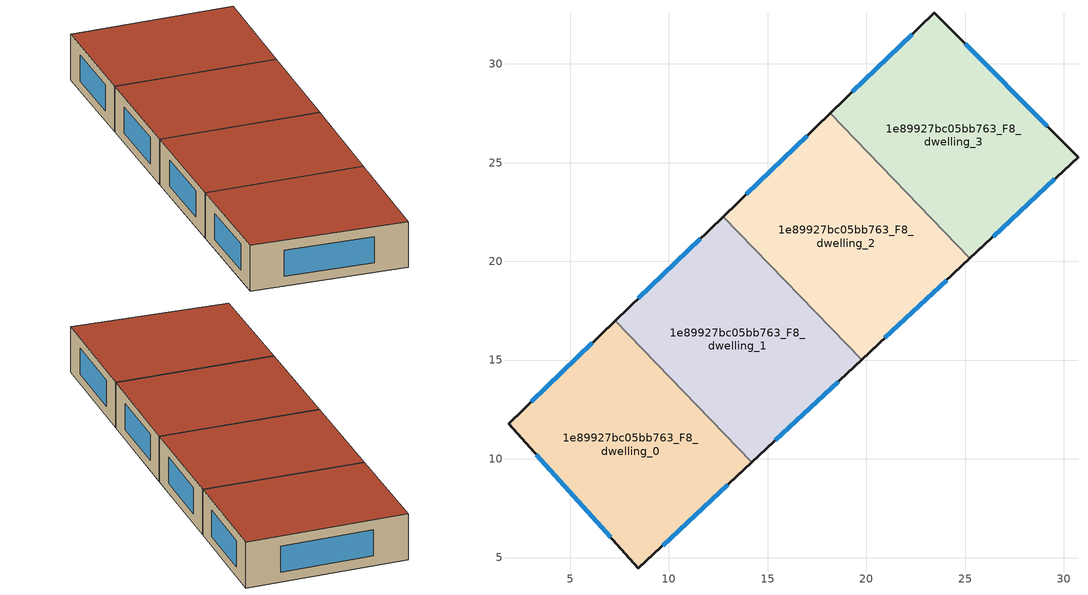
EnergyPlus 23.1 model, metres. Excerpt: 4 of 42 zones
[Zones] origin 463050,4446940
1e89927bc05bb763_F8_dwelling_0
 floor to 1e89927bc05bb763_F7_dwelling_0 (EU_floor_Construction): 7.29,16.99 14.2,9.83 8.46,4.45 1.88,11.77 z24
 wall outside (EU_wall_Construction): 7.29,16.99 1.88,11.77 8.46,4.45 14.2,9.83 z24:27
 wall to 1e89927bc05bb763_F8_dwelling_1 (EU_wall_Construction): 14.2,9.83 7.29,16.99 z24:27
 window (EU_Window_Construction): 9.69,5.6 12.97,8.68 / 3.29,10.2 7.05,6.02 / 6.13,15.87 3.04,12.89 z24.64:26.36
 roof outside (EU_roof_Construction): 14.2,9.83 7.29,16.99 1.88,11.77 8.46,4.45 z27
1e89927bc05bb763_F8_dwelling_1
 floor to 1e89927bc05bb763_F7_dwelling_1 (EU_floor_Construction): 12.75,22.27 19.75,15.02 14.2,9.83 7.29,16.99 z24
 wall outside (EU_wall_Construction): 14.2,9.83 19.75,15.02 / 12.75,22.27 7.29,16.99 z24:27
 wall to 1e89927bc05bb763_F8_dwelling_2 (EU_wall_Construction): 19.75,15.02 12.75,22.27 z24:27
 window (EU_Window_Construction): 15.39,10.94 18.56,13.91 / 11.58,21.14 8.46,18.12 z24.64:26.36
 roof outside (EU_roof_Construction): 19.75,15.02 12.75,22.27 7.29,16.99 14.2,9.83 z27
1e89927bc05bb763_F8_dwelling_2
 floor to 1e89927bc05bb763_F7_dwelling_2 (EU_floor_Construction): 18.16,27.49 25.24,20.16 19.75,15.02 12.75,22.27 z24
 wall outside (EU_wall_Construction): 19.75,15.02 25.24,20.16 / 18.16,27.49 12.75,22.27 z24:27
 wall to 1e89927bc05bb763_F8_dwelling_3 (EU_wall_Construction): 25.24,20.16 18.16,27.49 z24:27
 window (EU_Window_Construction): 20.93,16.12 24.06,19.06 / 17,26.37 13.91,23.39 z24.64:26.36
 roof outside (EU_roof_Construction): 25.24,20.16 18.16,27.49 12.75,22.27 19.75,15.02 z27
1e89927bc05bb763_F8_dwelling_3
 floor to 1e89927bc05bb763_F7_dwelling_3 (EU_floor_Construction): 23.44,32.59 30.71,25.28 25.24,20.16 18.16,27.49 z24
 wall outside (EU_wall_Construction): 25.24,20.16 30.71,25.28 23.44,32.59 18.16,27.49 z24:27
 window (EU_Window_Construction): 22.31,31.5 19.29,28.58 / 29.16,26.85 25,31.03 / 26.41,21.25 29.54,24.18 z24.64:26.36
 roof outside (EU_roof_Construction): 30.71,25.28 23.44,32.59 18.16,27.49 25.24,20.16 z27
[Building]
EU S2 Campaign: North Axis=0; Terrain=City; Solar Distribution=FullExterior
[Site:Location]
Yerevan-Zvartnots.Intl.AP: Latitude=40.15; Longitude=44.383; Time Zone=4; Elevation=854
[SizingPeriod:WeatherFileDays]
AnnualSizingPeriod: Begin Month=1; Begin Day of Month=1; End Month=12; End Day of Month=31; Day of Week for Start Day=Monday; Use Weather File Daylight Saving Period=No; Use Weather File Rain and Snow Indicators=No
[MATERIAL]
EU_InternalMass_Material: Roughness=MediumRough; Thickness=0.1; Conductivity=1; Density=1800; Specific Heat=900; Thermal Absorptance=0.9; Solar Absorptance=0.7; Visible Absorptance=0.7
[MATERIAL:NOMASS] Roughness=MediumRough; Thermal Absorptance=0.9; Solar Absorptance=0.7; Visible Absorptance=0.7
Name | Thermal Resistance
EU_wall_NoMass | 1.05043
EU_roof_NoMass | 1.45357
EU_floor_NoMass | 0.478065
[WINDOWMATERIAL:SIMPLEGLAZINGSYSTEM]
EU_Window_SimpleGlazing: UFactor=2.5566; Solar Heat Gain Coefficient=0.75; Visible Transmittance=0.75
[CONSTRUCTION]
EU_wall_Construction: EU_wall_NoMass
EU_roof_Construction: EU_roof_NoMass
EU_floor_Construction: EU_floor_NoMass
EU_Window_Construction: EU_Window_SimpleGlazing
EU_InternalMass_Construction: EU_InternalMass_Material
[ZONE] Type=1; Multiplier=1; Ceiling Height=autocalculate; Floor Area=autocalculate; Part of Total Floor Area=Yes
Name | Volume
1e89927bc05bb763_F8_dwelling_0 | 228.397
1e89927bc05bb763_F8_dwelling_1 | 228.376
1e89927bc05bb763_F8_dwelling_2 | 228.391
1e89927bc05bb763_F8_dwelling_3 | 228.364
[INTERNALMASS] Construction=EU_InternalMass_Construction
Name | Zone or ZoneList | Surface Area
1e89927bc05bb763_F8_dwelling_0_EU_InternalMass | 1e89927bc05bb763_F8_dwelling_0 | 76.1323
1e89927bc05bb763_F8_dwelling_1_EU_InternalMass | 1e89927bc05bb763_F8_dwelling_1 | 76.1254
1e89927bc05bb763_F8_dwelling_2_EU_InternalMass | 1e89927bc05bb763_F8_dwelling_2 | 76.1304
1e89927bc05bb763_F8_dwelling_3_EU_InternalMass | 1e89927bc05bb763_F8_dwelling_3 | 76.1213
[OTHEREQUIPMENT] Fuel Type=Electricity; Design Level Calculation Method=Watts/Area; Power per Zone Floor Area=1; Fraction Latent=0; Fraction Radiant=0; Fraction Lost=0; Carbon Dioxide Generation Rate=0; EndUse Subcategory=EU_Step8_InternalGains
Name | Zone or ZoneList or Space or SpaceList | Schedule
EU_Step8_InternalGain_1e89927bc05bb763_F8_dwelling_0_f000 | 1e89927bc05bb763_F8_dwelling_0 | EU_Step8_GainSchedule_1e89927bc05bb763_F8_dwelling_0_f000
EU_Step8_InternalGain_1e89927bc05bb763_F8_dwelling_1_f000 | 1e89927bc05bb763_F8_dwelling_1 | EU_Step8_GainSchedule_1e89927bc05bb763_F8_dwelling_1_f000
EU_Step8_InternalGain_1e89927bc05bb763_F8_dwelling_2_f000 | 1e89927bc05bb763_F8_dwelling_2 | EU_Step8_GainSchedule_1e89927bc05bb763_F8_dwelling_2_f000
EU_Step8_InternalGain_1e89927bc05bb763_F8_dwelling_3_f000 | 1e89927bc05bb763_F8_dwelling_3 | EU_Step8_GainSchedule_1e89927bc05bb763_F8_dwelling_3_f000
[ZONEVENTILATION:DESIGNFLOWRATE] Schedule=EU_AlwaysOn; Design Flow Rate Calculation Method=AirChanges/Hour; Air Changes per Hour=0.557805; Ventilation Type=Natural; Fan Pressure Rise=0; Fan Total Efficiency=1; Constant Term Coefficient=1; Temperature Term Coefficient=0; Velocity Term Coefficient=0; Velocity Squared Term Coefficient=0; Minimum Indoor Temperature=-100; Maximum Indoor Temperature=100; Delta Temperature=-100; Minimum Outdoor Temperature=-100; Maximum Outdoor Temperature=100; Maximum Wind Speed=40
Name | Zone or ZoneList or Space or SpaceList
EU_ConstantAir_1e89927bc05bb763_F8_dwelling_0 | 1e89927bc05bb763_F8_dwelling_0
EU_ConstantAir_1e89927bc05bb763_F8_dwelling_1 | 1e89927bc05bb763_F8_dwelling_1
EU_ConstantAir_1e89927bc05bb763_F8_dwelling_2 | 1e89927bc05bb763_F8_dwelling_2
EU_ConstantAir_1e89927bc05bb763_F8_dwelling_3 | 1e89927bc05bb763_F8_dwelling_3
[HVACTEMPLATE:THERMOSTAT] Constant Heating Setpoint=20; Constant Cooling Setpoint=50
EU_HeatOnly_1e89927bc05bb763_F0_dwelling_0; EU_HeatOnly_1e89927bc05bb763_F0_dwelling_1; EU_HeatOnly_1e89927bc05bb763_F0_dwelling_2; EU_HeatOnly_1e89927bc05bb763_F0_dwelling_3; EU_HeatOnly_1e89927bc05bb763_F0_dwelling_4; EU_HeatOnly_1e89927bc05bb763_F1_dwelling_0; EU_HeatOnly_1e89927bc05bb763_F1_dwelling_1; EU_HeatOnly_1e89927bc05bb763_F1_dwelling_2; EU_HeatOnly_1e89927bc05bb763_F1_dwelling_3; EU_HeatOnly_1e89927bc05bb763_F1_dwelling_4; EU_HeatOnly_1e89927bc05bb763_F2_dwelling_0; EU_HeatOnly_1e89927bc05bb763_F2_dwelling_1; EU_HeatOnly_1e89927bc05bb763_F2_dwelling_2; EU_HeatOnly_1e89927bc05bb763_F2_dwelling_3; EU_HeatOnly_1e89927bc05bb763_F2_dwelling_4; EU_HeatOnly_1e89927bc05bb763_F3_dwelling_0; EU_HeatOnly_1e89927bc05bb763_F3_dwelling_1; EU_HeatOnly_1e89927bc05bb763_F3_dwelling_2; EU_HeatOnly_1e89927bc05bb763_F3_dwelling_3; EU_HeatOnly_1e89927bc05bb763_F3_dwelling_4; EU_HeatOnly_1e89927bc05bb763_F4_dwelling_0; EU_HeatOnly_1e89927bc05bb763_F4_dwelling_1; EU_HeatOnly_1e89927bc05bb763_F4_dwelling_2; EU_HeatOnly_1e89927bc05bb763_F4_dwelling_3; EU_HeatOnly_1e89927bc05bb763_F4_dwelling_4; EU_HeatOnly_1e89927bc05bb763_F5_dwelling_0; EU_HeatOnly_1e89927bc05bb763_F5_dwelling_1; EU_HeatOnly_1e89927bc05bb763_F5_dwelling_2; EU_HeatOnly_1e89927bc05bb763_F5_dwelling_3; EU_HeatOnly_1e89927bc05bb763_F5_dwelling_4; EU_HeatOnly_1e89927bc05bb763_F6_dwelling_0; EU_HeatOnly_1e89927bc05bb763_F6_dwelling_1; EU_HeatOnly_1e89927bc05bb763_F6_dwelling_2; EU_HeatOnly_1e89927bc05bb763_F6_dwelling_3; EU_HeatOnly_1e89927bc05bb763_F7_dwelling_0; EU_HeatOnly_1e89927bc05bb763_F7_dwelling_1; EU_HeatOnly_1e89927bc05bb763_F7_dwelling_2; EU_HeatOnly_1e89927bc05bb763_F7_dwelling_3; EU_HeatOnly_1e89927bc05bb763_F8_dwelling_0; EU_HeatOnly_1e89927bc05bb763_F8_dwelling_1; EU_HeatOnly_1e89927bc05bb763_F8_dwelling_2; EU_HeatOnly_1e89927bc05bb763_F8_dwelling_3
[HVACTEMPLATE:ZONE:IDEALLOADSAIRSYSTEM] System Availability Schedule=EU_AlwaysOn; Maximum Heating Supply Air Temperature=50; Minimum Cooling Supply Air Temperature=13; Maximum Heating Supply Air Humidity Ratio=0.0156; Minimum Cooling Supply Air Humidity Ratio=0.0077; Heating Limit=NoLimit; Cooling Limit=NoLimit; Heating Availability Schedule=EU_AlwaysOn; Cooling Availability Schedule=EU_CoolingOff; Dehumidification Control Type=ConstantSensibleHeatRatio; Cooling Sensible Heat Ratio=0.7; Dehumidification Setpoint=60; Humidification Control Type=None; Humidification Setpoint=30; Outdoor Air Method=None; Outdoor Air Flow Rate per Person=0.00944; Outdoor Air Flow Rate per Zone Floor Area=0; Outdoor Air Flow Rate per Zone=0; Demand Controlled Ventilation Type=None; Outdoor Air Economizer Type=NoEconomizer; Heat Recovery Type=None; Sensible Heat Recovery Effectiveness=0.7; Latent Heat Recovery Effectiveness=0.65
Name | Template Thermostat
1e89927bc05bb763_F8_dwelling_0 | EU_HeatOnly_1e89927bc05bb763_F8_dwelling_0
1e89927bc05bb763_F8_dwelling_1 | EU_HeatOnly_1e89927bc05bb763_F8_dwelling_1
1e89927bc05bb763_F8_dwelling_2 | EU_HeatOnly_1e89927bc05bb763_F8_dwelling_2
1e89927bc05bb763_F8_dwelling_3 | EU_HeatOnly_1e89927bc05bb763_F8_dwelling_3
[SIZING:ZONE] Zone Cooling Design Supply Air Temperature Input Method=SupplyAirTemperature; Zone Cooling Design Supply Air Temperature=13; Zone Heating Design Supply Air Temperature Input Method=SupplyAirTemperature; Zone Heating Design Supply Air Temperature=50; Zone Cooling Design Supply Air Humidity Ratio=0.008; Zone Heating Design Supply Air Humidity Ratio=0.008; Cooling Design Air Flow Method=DesignDay; Cooling Design Air Flow Rate=0; Cooling Minimum Air Flow per Zone Floor Area=0.000762; Cooling Minimum Air Flow=0; Cooling Minimum Air Flow Fraction=0.2; Heating Design Air Flow Method=DesignDay; Heating Design Air Flow Rate=0; Heating Maximum Air Flow per Zone Floor Area=0.002032; Heating Maximum Air Flow=0.141576; Heating Maximum Air Flow Fraction=0.3; Account for Dedicated Outdoor Air System=No; Dedicated Outdoor Air System Control Strategy=NeutralSupplyAir; Dedicated Outdoor Air Low Setpoint Temperature for Design=autosize; Dedicated Outdoor Air High Setpoint Temperature for Design=autosize; Zone Load Sizing Method=Sensible Load Only No Latent Load; Zone Latent Cooling Design Supply Air Humidity Ratio Input Method=HumidityRatioDifference; Zone Cooling Design Supply Air Humidity Ratio Difference=0.005; Zone Latent Heating Design Supply Air Humidity Ratio Input Method=HumidityRatioDifference; Zone Humidification Design Supply Air Humidity Ratio Difference=0.005
1e89927bc05bb763_F8_dwelling_0; 1e89927bc05bb763_F8_dwelling_1; 1e89927bc05bb763_F8_dwelling_2; 1e89927bc05bb763_F8_dwelling_3
[SCHEDULE:CONSTANT]
Name | Hourly Value
EU_AlwaysOn | 1
EU_CoolingOff | 0
[SCHEDULE:FILE] Column Number=1; Rows to Skip at Top=0; Number of Hours of Data=8760; Column Separator=Comma; Interpolate to Timestep=No; Minutes per Item=60; Adjust Schedule for Daylight Savings=Yes
Name | File
EU_Step8_GainSchedule_1e89927bc05bb763_F8_dwelling_0_f000 | ../../schedules/1e89927bc05bb763/1e89927bc05bb763_F8_dwelling_0_f000_gain.csv
EU_Step8_GainSchedule_1e89927bc05bb763_F8_dwelling_1_f000 | ../../schedules/1e89927bc05bb763/1e89927bc05bb763_F8_dwelling_1_f000_gain.csv
EU_Step8_GainSchedule_1e89927bc05bb763_F8_dwelling_2_f000 | ../../schedules/1e89927bc05bb763/1e89927bc05bb763_F8_dwelling_2_f000_gain.csv
EU_Step8_GainSchedule_1e89927bc05bb763_F8_dwelling_3_f000 | ../../schedules/1e89927bc05bb763/1e89927bc05bb763_F8_dwelling_3_f000_gain.csv
